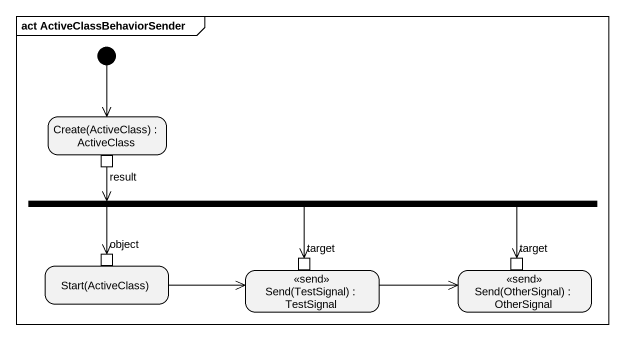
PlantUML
@startuml
mainframe act ActiveClassBehaviorSender
hide empty description
state "Create(ActiveClass) : ActiveClass" as Create_ActiveClass {
  state result <<outputPin>>
}
state fork1 <<fork>>
state "Start(ActiveClass)" as Start_ActiveClass {
  state "object" as object_ <<inputPin>>
}
state "Send(TestSignal) : TestSignal" as Send_TestSignal <<send>> {
  state target <<inputPin>>
}
state "Send(OtherSignal) : OtherSignal" as Send_OtherSignal <<send>> {
  state "target" as target_2 <<inputPin>>
}
[*] --> Create_ActiveClass
result -right-> fork1
fork1 -left-> object_
fork1 --> target
fork1 -right-> target_2
Start_ActiveClass -right-> Send_TestSignal
Send_TestSignal -right-> Send_OtherSignal
@enduml
